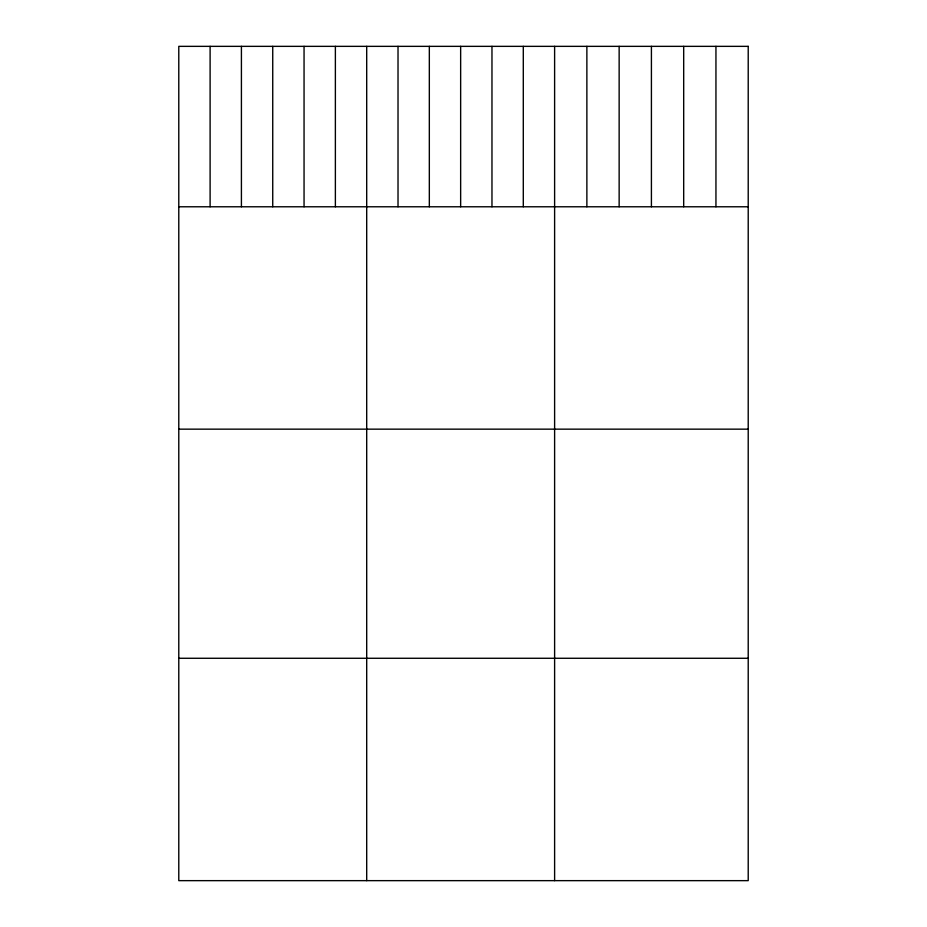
<?xml version="1.0" encoding="UTF-8"?>
<svg xmlns="http://www.w3.org/2000/svg" width="927" height="927" viewBox="0 0 927 927"><rect width="100%" height="100%" fill="white"/><g stroke="black" fill="none" stroke-linecap="round" stroke-linejoin="round"><path stroke-width="1.39" d="M178.784 206.779L748.216 206.779M178.784 429.155L748.216 429.155M178.784 658.274L748.216 658.274M715.945 46.35L715.945 206.779M683.686 46.35L683.686 206.779M651.414 46.35L651.414 206.779M619.143 46.35L619.143 206.779M586.872 46.35L586.872 206.779M554.613 46.35L554.613 880.65M523.292 46.35L523.292 206.779M491.97 46.35L491.97 206.779M460.649 46.35L460.649 206.779M429.328 46.35L429.328 206.779M398.019 46.35L398.019 206.779M366.698 46.35L366.698 880.65M335.377 46.35L335.377 206.779M304.056 46.35L304.056 206.779M272.735 46.35L272.735 206.779M241.414 46.35L241.414 206.779M210.105 46.35L210.105 206.779M748.216 46.35L178.784 46.35L178.784 880.65L748.216 880.65L748.216 46.35"/></g></svg>
